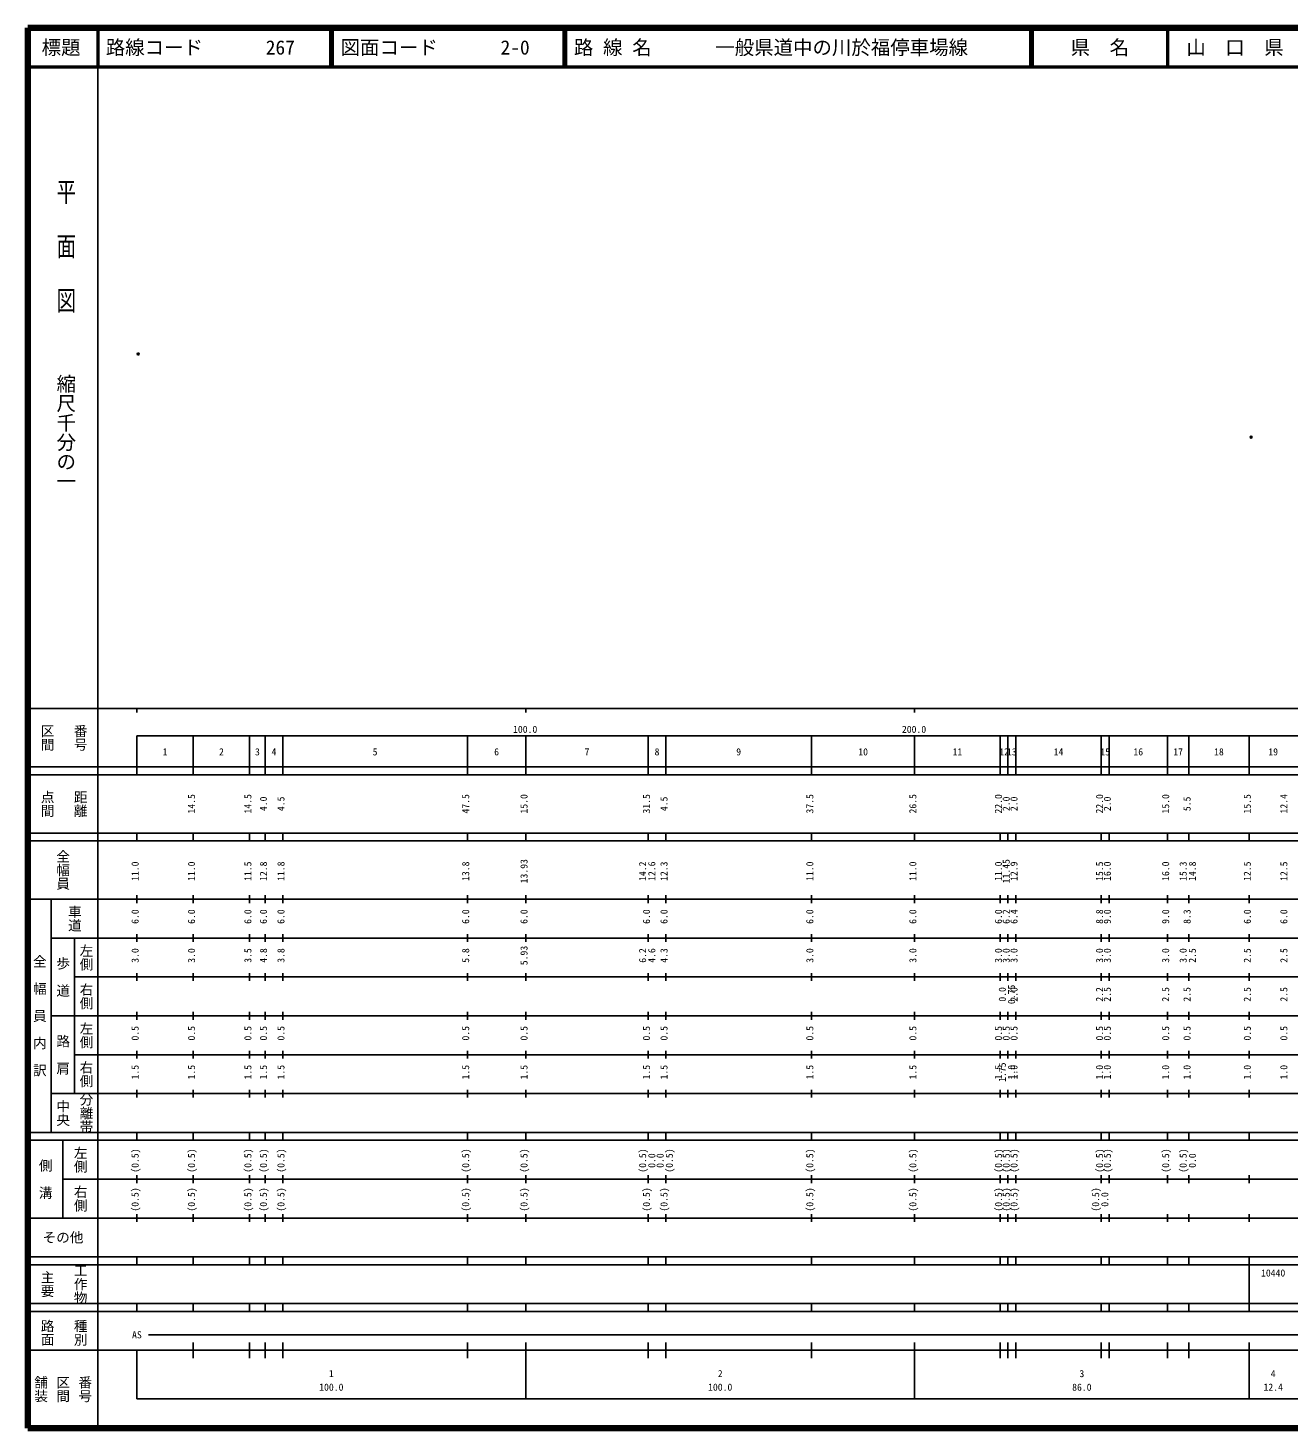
# Model space of a CAD drawing. Units: millimetres on the paper. Extents: x 40 to 680, y 20 to 380.
# Drawn here: x 40 to 364, y 20 to 380 of the extents above; entities that cross this region are included whole.
import ezdxf
from ezdxf.enums import TextEntityAlignment as Align

# ---------------------------------------------------------------- set-up
doc = ezdxf.new("R2010")
doc.units = ezdxf.units.MM
doc.header["$PDMODE"] = 32
doc.header["$PDSIZE"] = 0.5
doc.layers.add('S-OTRS', color=6, linetype='Continuous')
doc.layers.add('S-TTL-TXT', color=7, linetype='Continuous')
for name, color, linetype, lineweight in [('S-TTL', 2, 'Continuous', 140), ('S-TTL-BAND', 7, 'Continuous', 25), ('S-TTL-LINE', 7, 'Continuous', 50)]:
    doc.layers.add(name, color=color, linetype=linetype, lineweight=lineweight)
doc.styles.add('@ＭＳ ゴシック', font='')
doc.styles.add('ＭＳ ゴシック', font='')
doc.styles.get('@ＭＳ ゴシック').set_extended_font_data('@MS Gothic')
doc.styles.get('ＭＳ ゴシック').set_extended_font_data('MS Gothic')

msp = doc.modelspace()

# ---------------------------------------------------------------- linework, layer by layer
at = {"layer": 'S-OTRS'}
for p in [(68.347, 296.17), (354.507, 274.812)]:
    msp.add_point(p, dxfattribs=at)
at = {"layer": 'S-TTL'}
for p, q in [((40, 380), (40, 20)), ((680, 380), (40, 380)), ((40, 20), (680, 20))]:
    msp.add_line(p, q, dxfattribs=at)
at = {"layer": 'S-TTL-BAND'}
for p, q in [((58, 370), (58, 20)), ((40, 205), (579, 205)), ((68, 205), (68, 204)), ((168, 205), (168, 204)), ((268, 205), (268, 204)), ((68, 198), (579, 198)), ((68, 198), (68, 188)), ((82.5, 188), (82.5, 198)), ((97, 188), (97, 198)), ((101, 188), (101, 198)), ((105.5, 188), (105.5, 198)), ((153, 188), (153, 198)), ((168, 188), (168, 198)), ((199.5, 188), (199.5, 198)), ((204, 188), (204, 198)), ((241.5, 188), (241.5, 198)), ((268, 188), (268, 198)), ((290, 188), (290, 198)), ((292, 188), (292, 198)), ((294, 188), (294, 198)), ((316, 188), (316, 198)), ((318, 188), (318, 198)), ((333, 188), (333, 198)), ((338.5, 188), (338.5, 198)), ((354, 188), (354, 198)), ((40, 190), (579, 190)), ((40, 188), (579, 188)), ((40, 173), (579, 173)), ((68, 171), (68, 173)), ((82.5, 171), (82.5, 173)), ((97, 171), (97, 173)), ((101, 171), (101, 173)), ((105.5, 171), (105.5, 173)), ((153, 171), (153, 173)), ((168, 171), (168, 173)), ((199.5, 171), (199.5, 173)), ((204, 171), (204, 173)), ((241.5, 171), (241.5, 173)), ((268, 171), (268, 173)), ((290, 171), (290, 173)), ((292, 171), (292, 173)), ((294, 171), (294, 173)), ((316, 171), (316, 173)), ((318, 171), (318, 173)), ((333, 171), (333, 173)), ((338.5, 171), (338.5, 173)), ((354, 171), (354, 173)), ((40, 171), (579, 171)), ((40, 156), (579, 156)), ((46, 96), (46, 156)), ((68, 155), (68, 157)), ((82.5, 155), (82.5, 157)), ((97, 155), (97, 157)), ((101, 155), (101, 157)), ((105.5, 155), (105.5, 157)), ((153, 155), (153, 157)), ((168, 155), (168, 157)), ((199.5, 155), (199.5, 157)), ((204, 155), (204, 157)), ((241.5, 155), (241.5, 157)), ((268, 155), (268, 157)), ((290, 155), (290, 157)), ((292, 155), (292, 157)), ((294, 155), (294, 157)), ((316, 155), (316, 157)), ((318, 155), (318, 157)), ((333, 155), (333, 157)), ((338.5, 155), (338.5, 157)), ((354, 155), (354, 157)), ((46, 146), (579, 146)), ((52, 146), (52, 106)), ((68, 145), (68, 147)), ((82.5, 145), (82.5, 147)), ((97, 145), (97, 147)), ((101, 145), (101, 147)), ((105.5, 145), (105.5, 147)), ((153, 145), (153, 147)), ((168, 145), (168, 147)), ((199.5, 145), (199.5, 147)), ((204, 145), (204, 147)), ((241.5, 145), (241.5, 147)), ((268, 145), (268, 147)), ((290, 145), (290, 147)), ((292, 145), (292, 147)), ((294, 145), (294, 147)), ((316, 145), (316, 147)), ((318, 145), (318, 147)), ((333, 145), (333, 147)), ((338.5, 145), (338.5, 147)), ((354, 145), (354, 147)), ((68, 135), (68, 137)), ((82.5, 135), (82.5, 137)), ((97, 135), (97, 137)), ((101, 135), (101, 137)), ((105.5, 135), (105.5, 137)), ((153, 135), (153, 137)), ((168, 135), (168, 137)), ((199.5, 135), (199.5, 137)), ((204, 135), (204, 137)), ((241.5, 135), (241.5, 137)), ((268, 135), (268, 137)), ((290, 135), (290, 137)), ((292, 135), (292, 137)), ((294, 135), (294, 137)), ((316, 135), (316, 137)), ((318, 135), (318, 137)), ((333, 135), (333, 137)), ((338.5, 135), (338.5, 137)), ((354, 135), (354, 137)), ((52, 136), (579, 136)), ((46, 126), (579, 126)), ((68, 125), (68, 127)), ((82.5, 125), (82.5, 127)), ((97, 125), (97, 127)), ((101, 125), (101, 127)), ((105.5, 125), (105.5, 127)), ((153, 125), (153, 127)), ((168, 125), (168, 127)), ((199.5, 125), (199.5, 127)), ((204, 125), (204, 127)), ((241.5, 125), (241.5, 127)), ((268, 125), (268, 127)), ((290, 125), (290, 127)), ((292, 125), (292, 127)), ((294, 125), (294, 127)), ((316, 125), (316, 127)), ((318, 125), (318, 127)), ((333, 125), (333, 127)), ((338.5, 125), (338.5, 127)), ((354, 125), (354, 127)), ((52, 116), (579, 116)), ((68, 115), (68, 117)), ((82.5, 115), (82.5, 117)), ((97, 115), (97, 117)), ((101, 115), (101, 117)), ((105.5, 115), (105.5, 117)), ((153, 115), (153, 117)), ((168, 115), (168, 117)), ((199.5, 115), (199.5, 117)), ((204, 115), (204, 117)), ((241.5, 115), (241.5, 117)), ((268, 115), (268, 117)), ((290, 115), (290, 117)), ((292, 115), (292, 117)), ((294, 115), (294, 117)), ((316, 115), (316, 117)), ((318, 115), (318, 117)), ((333, 115), (333, 117)), ((338.5, 115), (338.5, 117)), ((354, 115), (354, 117)), ((46, 106), (579, 106)), ((68, 105), (68, 107)), ((82.5, 105), (82.5, 107)), ((97, 105), (97, 107)), ((101, 105), (101, 107)), ((105.5, 105), (105.5, 107)), ((153, 105), (153, 107)), ((168, 105), (168, 107)), ((199.5, 105), (199.5, 107)), ((204, 105), (204, 107)), ((241.5, 105), (241.5, 107)), ((268, 105), (268, 107)), ((290, 105), (290, 107)), ((292, 105), (292, 107)), ((294, 105), (294, 107)), ((316, 105), (316, 107)), ((318, 105), (318, 107)), ((333, 105), (333, 107)), ((338.5, 105), (338.5, 107)), ((354, 105), (354, 107)), ((40, 96), (579, 96)), ((40, 94), (579, 94)), ((49, 94), (49, 74)), ((68, 94), (68, 96)), ((82.5, 94), (82.5, 96)), ((97, 94), (97, 96)), ((101, 94), (101, 96)), ((105.5, 94), (105.5, 96)), ((153, 94), (153, 96)), ((168, 94), (168, 96)), ((199.5, 94), (199.5, 96)), ((204, 94), (204, 96)), ((241.5, 94), (241.5, 96)), ((268, 94), (268, 96)), ((290, 94), (290, 96)), ((292, 94), (292, 96)), ((294, 94), (294, 96)), ((316, 94), (316, 96)), ((318, 94), (318, 96)), ((333, 94), (333, 96)), ((338.5, 94), (338.5, 96)), ((354, 94), (354, 96)), ((49, 84), (579, 84)), ((68, 83), (68, 85)), ((82.5, 83), (82.5, 85)), ((97, 83), (97, 85)), ((101, 83), (101, 85)), ((105.5, 83), (105.5, 85)), ((153, 83), (153, 85)), ((168, 83), (168, 85)), ((199.5, 83), (199.5, 85)), ((204, 83), (204, 85)), ((241.5, 83), (241.5, 85)), ((268, 83), (268, 85)), ((290, 83), (290, 85)), ((292, 83), (292, 85)), ((294, 83), (294, 85)), ((316, 83), (316, 85)), ((318, 83), (318, 85)), ((333, 83), (333, 85)), ((338.5, 83), (338.5, 85)), ((354, 83), (354, 85)), ((40, 74), (579, 74)), ((68, 73), (68, 75)), ((82.5, 73), (82.5, 75)), ((97, 73), (97, 75)), ((101, 73), (101, 75)), ((105.5, 73), (105.5, 75)), ((153, 73), (153, 75)), ((168, 73), (168, 75)), ((199.5, 73), (199.5, 75)), ((204, 73), (204, 75)), ((241.5, 73), (241.5, 75)), ((268, 73), (268, 75)), ((290, 73), (290, 75)), ((292, 73), (292, 75)), ((294, 73), (294, 75)), ((316, 73), (316, 75)), ((318, 73), (318, 75)), ((333, 73), (333, 75)), ((338.5, 73), (338.5, 75)), ((354, 73), (354, 75)), ((40, 64), (579, 64)), ((40, 62), (579, 62)), ((68, 62), (68, 64)), ((82.5, 62), (82.5, 64)), ((97, 62), (97, 64)), ((101, 62), (101, 64)), ((105.5, 62), (105.5, 64)), ((153, 62), (153, 64)), ((168, 62), (168, 64)), ((199.5, 62), (199.5, 64)), ((204, 62), (204, 64)), ((241.5, 62), (241.5, 64)), ((268, 62), (268, 64)), ((290, 62), (290, 64)), ((292, 62), (292, 64)), ((294, 62), (294, 64)), ((316, 62), (316, 64)), ((318, 62), (318, 64)), ((333, 62), (333, 64)), ((338.5, 62), (338.5, 64)), ((354, 62), (354, 64)), ((354, 52), (354, 62)), ((40, 52), (579, 52)), ((68, 50), (68, 52)), ((82.5, 50), (82.5, 52)), ((97, 50), (97, 52)), ((101, 50), (101, 52)), ((105.5, 50), (105.5, 52)), ((153, 50), (153, 52)), ((168, 50), (168, 52)), ((199.5, 50), (199.5, 52)), ((204, 50), (204, 52)), ((241.5, 50), (241.5, 52)), ((268, 50), (268, 52)), ((290, 50), (290, 52)), ((292, 50), (292, 52)), ((294, 50), (294, 52)), ((316, 50), (316, 52)), ((318, 50), (318, 52)), ((333, 50), (333, 52)), ((338.5, 50), (338.5, 52)), ((354, 50), (354, 52)), ((40, 50), (579, 50)), ((71, 44), (565, 44)), ((40, 40), (579, 40)), ((68, 40), (68, 27.5)), ((82.5, 38), (82.5, 42)), ((97, 38), (97, 42)), ((101, 38), (101, 42)), ((105.5, 38), (105.5, 42)), ((153, 38), (153, 42)), ((168, 27.5), (168, 42)), ((199.5, 38), (199.5, 42)), ((204, 38), (204, 42)), ((241.5, 38), (241.5, 42)), ((268, 27.5), (268, 42)), ((290, 38), (290, 42)), ((292, 38), (292, 42)), ((294, 38), (294, 42)), ((316, 38), (316, 42)), ((318, 38), (318, 42)), ((333, 38), (333, 42)), ((338.5, 38), (338.5, 42)), ((354, 27.5), (354, 42)), ((68, 27.5), (579, 27.5))]:
    msp.add_line(p, q, dxfattribs=at)
at = {"layer": 'S-TTL-LINE'}
for p, q in [((58, 380), (58, 370)), ((117.75, 380), (117.75, 370)), ((118.25, 380), (118.25, 370)), ((177.75, 380), (177.75, 370)), ((178.25, 380), (178.25, 370)), ((297.75, 380), (297.75, 370)), ((298.25, 380), (298.25, 370)), ((333, 380), (333, 370)), ((40, 370), (680, 370))]:
    msp.add_line(p, q, dxfattribs=at)

# ---------------------------------------------------------------- texts
at = {"layer": 'S-TTL-BAND', "style": '@ＭＳ ゴシック', "width": 1.4}
msp.add_text('平  面  図', height=3.666, rotation=270, dxfattribs=at).set_placement((49.777, 306.475), align=Align.MIDDLE_RIGHT)
at = {"layer": 'S-TTL-BAND', "style": '@ＭＳ ゴシック'}
msp.add_text('縮尺千分の一', height=3.666, rotation=270, dxfattribs=at).set_placement((49.777, 261.03), align=Align.MIDDLE_RIGHT)
for s, p in [('区間', (45, 197.5)), ('番号', (53.5, 197.5)), ('点間', (45, 180.5)), ('距離', (53.5, 180.5)), ('全幅員', (49, 163.5)), ('車道', (52, 151)), ('左側', (55, 141)), ('全\u3000幅\u3000員\u3000内\u3000訳', (43, 126)), ('歩\u3000道', (49, 136)), ('右側', (55, 131)), ('左側', (55, 121)), ('路\u3000肩', (49, 116)), ('右側', (55, 111)), ('分離帯', (55, 101)), ('中央', (49, 101)), ('左側', (53.5, 89)), ('側\u3000溝', (44.5, 84)), ('右側', (53.5, 79)), ('工作物', (53.5, 57)), ('主要', (45, 57)), ('路面', (45, 44.5)), ('種別', (53.5, 44.5)), ('舗装', (43.333, 30)), ('区間', (49, 30)), ('番号', (54.667, 30))]:
    msp.add_text(s, height=2.566, rotation=270, dxfattribs=at).set_placement(p, align=Align.MIDDLE_CENTER)
at = {"layer": 'S-TTL-BAND', "style": 'ＭＳ ゴシック'}
for s, p in [('100.0', (167.844, 198.195)), ('200.0', (267.844, 198.195)), ('1', (75.25, 192.405)), ('2', (89.75, 192.405)), ('3', (99, 192.405)), ('4', (103.25, 192.405)), ('5', (129.25, 192.405)), ('6', (160.5, 192.405)), ('7', (183.75, 192.405)), ('8', (201.75, 192.405)), ('9', (222.75, 192.405)), ('10', (254.75, 192.405)), ('11', (279, 192.405)), ('12', (291, 192.405)), ('13', (293, 192.405)), ('14', (305, 192.405)), ('15', (317, 192.405)), ('16', (325.5, 192.405)), ('17', (335.75, 192.405)), ('18', (346.25, 192.405)), ('19', (360.2, 192.405)), ('AS', (68, 42.5)), ('1', (118, 32.523)), ('2', (218, 32.523)), ('3', (311, 32.523)), ('4', (360.2, 32.523)), ('100.0', (118, 29.033)), ('100.0', (218, 29.033)), ('86.0', (311, 29.033)), ('12.4', (360.2, 29.033))]:
    msp.add_text(s, height=1.833, dxfattribs=at).set_placement(p, align=Align.BOTTOM_CENTER)
for s, p in [('14.5', (83.5, 180.5)), ('14.5', (98, 180.5)), ('4.0', (102, 180.5)), ('4.5', (106.5, 180.5)), ('47.5', (154, 180.5)), ('15.0', (169, 180.5)), ('31.5', (200.5, 180.5)), ('4.5', (205, 180.5)), ('37.5', (242.5, 180.5)), ('26.5', (269, 180.5)), ('22.0', (291, 180.5)), ('2.0', (293, 180.5)), ('2.0', (295, 180.5)), ('22.0', (317, 180.5)), ('2.0', (319, 180.5)), ('15.0', (334, 180.5)), ('5.5', (339.5, 180.5)), ('15.5', (355, 180.5)), ('12.4', (364.4, 180.5)), ('13.93', (169, 163.174)), ('11.45', (293, 163.174)), ('11.0', (69, 163.174)), ('11.0', (83.5, 163.174)), ('11.5', (98, 163.174)), ('12.8', (102, 163.174)), ('11.8', (106.5, 163.174)), ('13.8', (154, 163.174)), ('14.2', (199.5, 163.174)), ('12.6', (201.87, 163.174)), ('12.3', (205, 163.174)), ('11.0', (242.5, 163.174)), ('11.0', (269, 163.174)), ('11.0', (291, 163.174)), ('12.9', (295, 163.174)), ('15.5', (317, 163.174)), ('16.0', (319, 163.174)), ('16.0', (334, 163.174)), ('15.3', (338.5, 163.174)), ('14.8', (340.87, 163.174)), ('12.5', (355, 163.174)), ('12.5', (364.4, 163.174)), ('6.0', (69, 151.5)), ('6.0', (83.5, 151.5)), ('6.0', (98, 151.5)), ('6.0', (102, 151.5)), ('6.0', (106.5, 151.5)), ('6.0', (154, 151.5)), ('6.0', (169, 151.5)), ('6.0', (200.5, 151.5)), ('6.0', (205, 151.5)), ('6.0', (242.5, 151.5)), ('6.0', (269, 151.5)), ('6.0', (291, 151.5)), ('6.2', (293, 151.5)), ('6.4', (295, 151.5)), ('8.8', (317, 151.5)), ('9.0', (319, 151.5)), ('9.0', (334, 151.5)), ('8.3', (339.5, 151.5)), ('6.0', (355, 151.5)), ('6.0', (364.4, 151.5)), ('3.0', (69, 141.5)), ('3.0', (83.5, 141.5)), ('3.5', (98, 141.5)), ('4.8', (102, 141.5)), ('3.8', (106.5, 141.5)), ('5.8', (154, 141.5)), ('5.93', (169, 141.5)), ('6.2', (199.5, 141.5)), ('4.6', (201.87, 141.5)), ('4.3', (205, 141.5)), ('3.0', (242.5, 141.5)), ('3.0', (269, 141.5)), ('3.0', (291, 141.5)), ('3.0', (293, 141.5)), ('3.0', (295, 141.5)), ('3.0', (317, 141.5)), ('3.0', (319, 141.5)), ('3.0', (334, 141.5)), ('3.0', (338.5, 141.5)), ('2.5', (340.87, 141.5)), ('2.5', (355, 141.5)), ('2.5', (364.4, 141.5)), ('0.0', (292, 131.5)), ('0.75', (294.37, 131.5)), ('2.0', (295, 131.5)), ('2.2', (317, 131.5)), ('2.5', (319, 131.5)), ('2.5', (334, 131.5)), ('2.5', (339.5, 131.5)), ('2.5', (355, 131.5)), ('2.5', (364.4, 131.5)), ('0.5', (69, 121.5)), ('0.5', (83.5, 121.5)), ('0.5', (98, 121.5)), ('0.5', (102, 121.5)), ('0.5', (106.5, 121.5)), ('0.5', (154, 121.5)), ('0.5', (169, 121.5)), ('0.5', (200.5, 121.5)), ('0.5', (205, 121.5)), ('0.5', (242.5, 121.5)), ('0.5', (269, 121.5)), ('0.5', (291, 121.5)), ('0.5', (293, 121.5)), ('0.5', (295, 121.5)), ('0.5', (317, 121.5)), ('0.5', (319, 121.5)), ('0.5', (334, 121.5)), ('0.5', (339.5, 121.5)), ('0.5', (355, 121.5)), ('0.5', (364.4, 121.5)), ('1.5', (69, 111.5)), ('1.5', (83.5, 111.5)), ('1.5', (98, 111.5)), ('1.5', (102, 111.5)), ('1.5', (106.5, 111.5)), ('1.5', (154, 111.5)), ('1.5', (169, 111.5)), ('1.5', (200.5, 111.5)), ('1.5', (205, 111.5)), ('1.5', (242.5, 111.5)), ('1.5', (269, 111.5)), ('1.5', (291, 111.5)), ('1.75', (292, 111.5)), ('1.0', (294.37, 111.5)), ('1.0', (295, 111.5)), ('1.0', (317, 111.5)), ('1.0', (319, 111.5)), ('1.0', (334, 111.5)), ('1.0', (339.5, 111.5)), ('1.0', (355, 111.5)), ('1.0', (364.4, 111.5)), ('(0.5)', (69, 88.764)), ('(0.5)', (83.5, 88.764)), ('(0.5)', (98, 88.764)), ('(0.5)', (102, 88.764)), ('(0.5)', (106.5, 88.764)), ('(0.5)', (154, 88.764)), ('(0.5)', (169, 88.764)), ('(0.5)', (199.5, 88.764)), ('0.0', (201.87, 88.764)), ('0.0', (204, 88.764)), ('(0.5)', (206.37, 88.764)), ('(0.5)', (242.5, 88.764)), ('(0.5)', (269, 88.764)), ('(0.5)', (291, 88.764)), ('(0.5)', (293, 88.764)), ('(0.5)', (295, 88.764)), ('(0.5)', (317, 88.764)), ('(0.5)', (319, 88.764)), ('(0.5)', (334, 88.764)), ('(0.5)', (338.5, 88.764)), ('0.0', (340.87, 88.764)), ('(0.5)', (69, 78.764)), ('(0.5)', (83.5, 78.764)), ('(0.5)', (98, 78.764)), ('(0.5)', (102, 78.764)), ('(0.5)', (106.5, 78.764)), ('(0.5)', (154, 78.764)), ('(0.5)', (169, 78.764)), ('(0.5)', (200.5, 78.764)), ('(0.5)', (205, 78.764)), ('(0.5)', (242.5, 78.764)), ('(0.5)', (269, 78.764)), ('(0.5)', (291, 78.764)), ('(0.5)', (293, 78.764)), ('(0.5)', (295, 78.764)), ('(0.5)', (316, 78.764)), ('0.0', (318.37, 78.764))]:
    msp.add_text(s, height=1.833, rotation=90, dxfattribs=at).set_placement(p, align=Align.BOTTOM_CENTER)
msp.add_text('その他', height=2.566, dxfattribs=at).set_placement((49, 69), align=Align.MIDDLE_CENTER)
msp.add_text('10440', height=1.833, dxfattribs=at).set_placement((357.075, 58.405), align=Align.BOTTOM_LEFT)
at = {"layer": 'S-TTL-TXT', "style": 'ＭＳ ゴシック'}
for s, p in [('標題', (48.5, 375)), ('県\u3000名', (315.625, 375)), ('山\u3000口\u3000県', (350.375, 375))]:
    msp.add_text(s, height=3.666, dxfattribs=at).set_placement(p, align=Align.MIDDLE_CENTER)
for s, p in [('路線コード', (60, 375)), ('267', (101.142, 375)), ('図面コード', (120.38, 375)), ('2-0', (161.521, 375)), ('路 線 名', (180.38, 375)), ('一般県道中の川於福停車場線', (216.734, 375))]:
    msp.add_text(s, height=3.666, dxfattribs=at).set_placement(p, align=Align.MIDDLE_LEFT)

doc.saveas('drawing.dxf')
